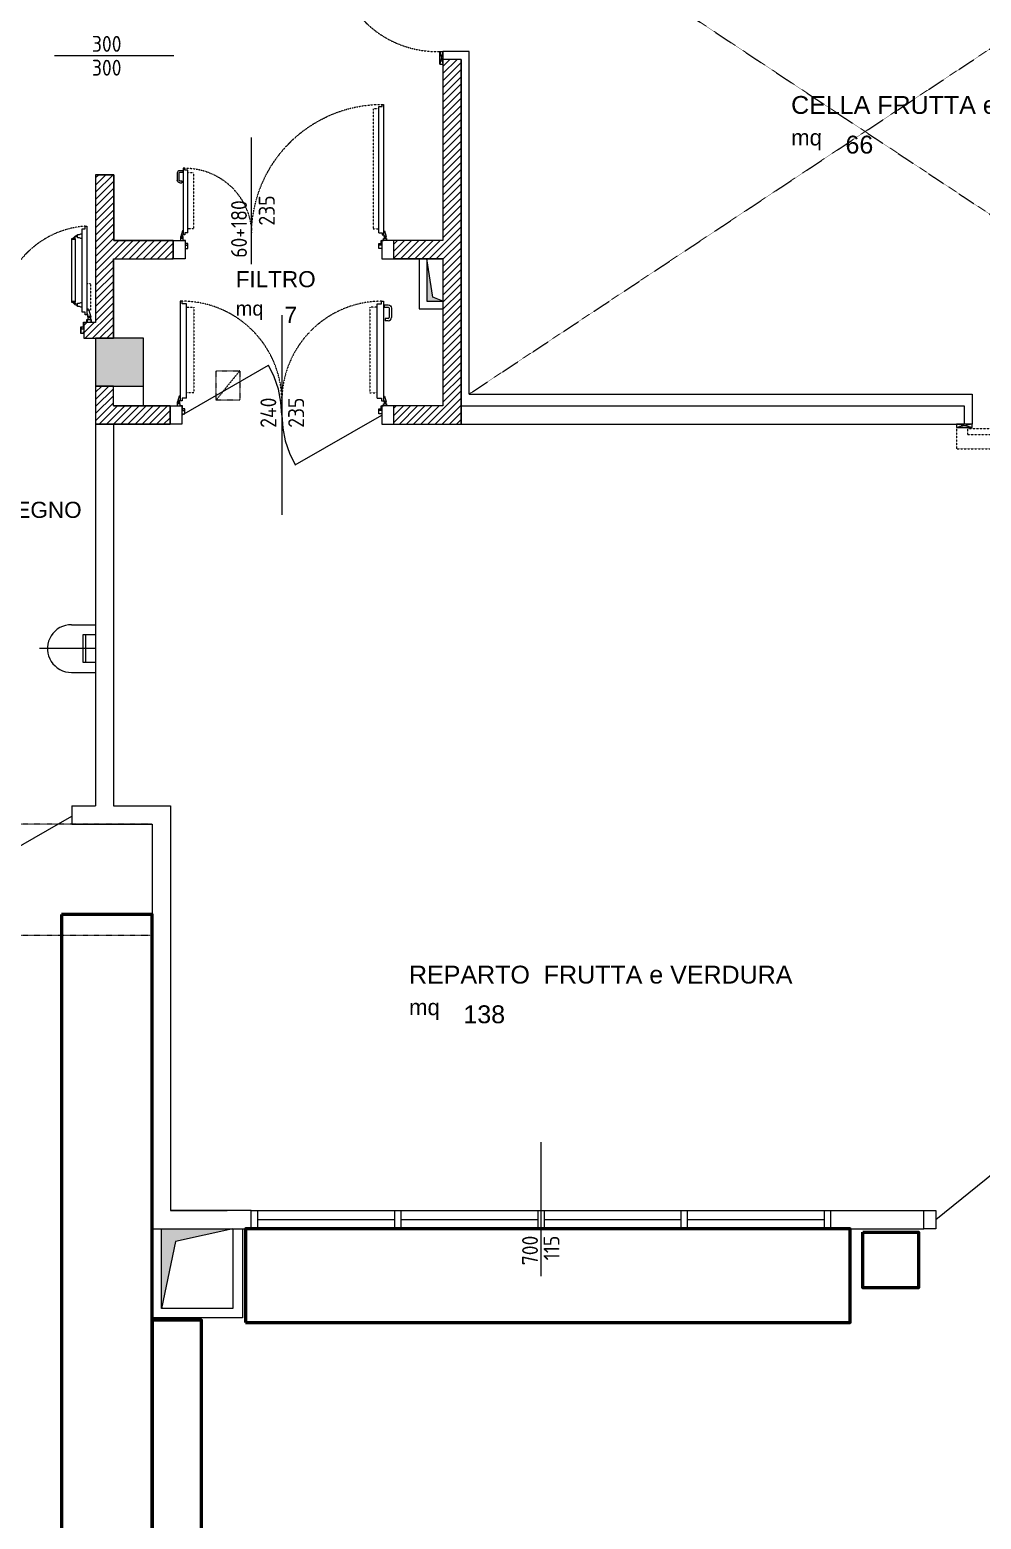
# Model space of a CAD drawing. Header units: millimetres. Extents: x 153 to 11230, y 154 to 10357.
# Drawn here: x 8796 to 9991, y 6520 to 8393 of the extents above; entities that cross this region are included whole.
import ezdxf
from ezdxf.enums import TextEntityAlignment as Align

# ---------------------------------------------------------------- set-up
doc = ezdxf.new("R2010")
doc.units = ezdxf.units.MM
for name, pattern in [('HIDDEN1', [0.1, 0.05, -0.05]), ('HIDDEN3', [0.25, 0.125, -0.125]), ('HIDDEN4', [0.125, 0.025, -0.1]), ('HIDEGIO', [0.25, 0.125, -0.125])]:
    doc.linetypes.add(name, pattern=pattern)
for name, color, linetype, lineweight in [('410_STRUTTURE_001-AM_0', 7, 'Continuous', 0), ('430_TAVOLATI_001-AM_0', 3, 'Continuous', 0), ('435_PARETI_CELLA_001-AM_0', 2, 'Continuous', 0), ('438_FOROMETRIE_001-AM_0', 7, 'Continuous', 0), ('439_TESTI_SERRAMENTI_001-AM_0', 11, 'Continuous', 0), ('440_SIMBOLI_001-AM_0', 31, 'Continuous', 0), ('441_SERRAMENTI_001-AM_0', 1, 'Continuous', 0), ('448_SCALE_001-AM_0', 216, 'Continuous', 0), ('454_PROIEZIONI_001-AM_0', 61, 'Continuous', 0), ('461_LAYOUT_SCHEMA_001-AM_0', 11, 'Continuous', 50), ('471_TESTI_POLIGONI_001-AM_0', 221, 'Continuous', 0), ('480_CAMPITURE_SIMB_REI_001-AM_0', 30, 'Continuous', 0), ('491_OMBREGGIATURE_001-AM_0', 253, 'Continuous', 0)]:
    doc.layers.add(name, color=color, linetype=linetype, lineweight=lineweight)
doc.styles.add('AREA', font='arial.ttf')
doc.styles.get("Standard").update_dxf_attribs({"font": 'isocp.shx'})

# ---------------------------------------------------------------- blocks, each defined once
blk = doc.blocks.new('SALOON180')
at = {"linetype": 'Continuous'}
for points in [[(0, 90.0027), (0, -90.0027)], [(-90.00301, 0.00031), (-12.05764, 45.00104)], [(0, 0), (-0.7699, 11.74757), (-3.06658, 23.29422), (-6.85073, 34.44227), (-12.05764, 45.00104)], [(0, 0), (0.77006, -11.74773), (3.06681, -23.29437), (6.8512, -34.44243), (12.05733, -45.0012)], [(12.05733, -45.0012), (90.00239, 0.00031)]]:
    blk.add_lwpolyline(points, dxfattribs=at)
blk = doc.blocks.new('SCALETTA')
at = {"linetype": 'Continuous'}
for points in [[(30.00085, 30.00085), (29.76427, 33.7609), (29.05832, 37.46172), (27.89409, 41.04487), (26.28995, 44.45392), (24.27117, 47.63492), (21.86969, 50.53794), (19.12325, 53.11693), (16.0752, 55.33145), (12.77367, 57.14643), (9.27074, 58.53337), (5.62155, 59.47039), (1.88367, 59.94263), (-1.88382, 59.94263), (-5.6217, 59.47039), (-9.2709, 58.53337), (-12.77382, 57.14643), (-16.07536, 55.33145), (-19.12341, 53.11693), (-21.86984, 50.53794), (-24.27132, 47.63492), (-26.2901, 44.45392), (-27.89424, 41.04487), (-29.05847, 37.46172), (-29.76442, 33.7609), (-30.001, 30.00085)], [(0, 0), (0, 70.00219)], [(-30.001, 30.00085), (-30.001, 0)], [(30.00085, 30.00085), (30.00085, 0)], [(-17.50059, 0), (-17.50059, 15.0005), (17.50051, 15.0005), (17.50051, 0)], [(-17.50059, 12.00043), (17.50051, 12.00043)]]:
    blk.add_lwpolyline(points, dxfattribs=at)
blk = doc.blocks.new('SUP-LOC')
at = {"style": 'AREA'}
blk.add_text('mq', height=20, dxfattribs=at).set_placement((7.7, -17.4))
for tag, p in [('NAME_LOC', (7.7, 22.3)), ('AREA_AREA', (62.9, -17.4))]:
    blk.add_attdef(tag, p, '', height=20, dxfattribs=at)
blk = doc.blocks.new('Z_PORTAREI240')
at = {"linetype": 'Continuous'}
for points in [[(125.5, -77), (125.5, 56.3)], [(-6, -2.5), (-6, 0)], [(0, 9.8), (3.5, 9.8)], [(0.5, 3.8), (0.5, 5.8)], [(0.5, 5.8), (3.5, 5.8)], [(3.5, 3.8), (0.5, 3.8)], [(0.5, 3.8), (0.5, -0.2)], [(3.5, 9.8), (3.5, 3.8)], [(251, 9.8), (247.5, 9.8)], [(247.5, 9.8), (247.5, 3.8)], [(250.5, 5.8), (247.5, 5.8)], [(247.5, 3.8), (250.5, 3.8)], [(250.5, 3.8), (250.5, 5.8)], [(250.5, 3.8), (250.5, -0.2)], [(257, -2.5), (257, 0)], [(-2.5, -2.5), (-6, -2.5)], [(-5.5, -2.5), (-5.5, -5.1)], [(-3.5, -12.1), (-5.5, -5.1)], [(-5.5, -5.1), (-5, -5.6)], [(-5.1, -4.4), (-3.4, -4.4)], [(-4.3, -3.7), (-4.2, -3.7), (-4.1, -3.7), (-4, -3.7), (-4, -3.8), (-3.9, -3.8), (-3.8, -3.8), (-3.8, -3.9), (-3.7, -3.9), (-3.7, -4), (-3.6, -4), (-3.6, -4.1), (-3.6, -4.2), (-3.6, -4.2), (-3.6, -4.3), (-3.5, -4.4), (-3.6, -4.5), (-3.6, -4.5), (-3.6, -4.6), (-3.6, -4.7), (-3.6, -4.7), (-3.7, -4.8), (-3.7, -4.9), (-3.8, -4.9), (-3.8, -5), (-3.9, -5), (-4, -5), (-4, -5.1), (-4.1, -5.1), (-4.2, -5.1), (-4.3, -5.1), (-4.3, -5.1), (-4.4, -5.1), (-4.5, -5.1), (-4.5, -5), (-4.6, -5), (-4.7, -5), (-4.7, -4.9), (-4.8, -4.9), (-4.8, -4.8), (-4.9, -4.7), (-4.9, -4.7), (-4.9, -4.6), (-4.9, -4.5), (-4.9, -4.5), (-5, -4.4), (-4.9, -4.3), (-4.9, -4.2), (-4.9, -4.2), (-4.9, -4.1), (-4.9, -4), (-4.8, -4), (-4.8, -3.9), (-4.7, -3.9), (-4.7, -3.8), (-4.6, -3.8), (-4.5, -3.8), (-4.5, -3.7), (-4.4, -3.7), (-4.3, -3.7), (-4.3, -3.7)], [(-5, -5.6), (-3.5, -5.6)], [(-4.3, -5.2), (-4.3, -3.5)], [(-3.5, -5.6), (-3, -5.1)], [(-2.5, -12.1), (-3.5, -12.1)], [(-3.2, -5.3), (-3, -7.3)], [(-3, -5.1), (-3, -2.5)], [(-3, -7.3), (-2.9, -7.4), (-2.9, -7.4), (-2.9, -7.4), (-2.9, -7.5), (-2.9, -7.5), (-2.9, -7.5), (-2.9, -7.6), (-2.8, -7.6), (-2.8, -7.6), (-2.8, -7.6), (-2.7, -7.6), (-2.7, -7.6), (-2.7, -7.6), (-2.7, -7.6)], [(-2.7, -7.6), (-2.5, -7.6)], [(0.5, -0.2), (-2.5, -0.2)], [(-2.5, -0.2), (-2.5, -2.5)], [(0.2, -6.4), (-2.5, -6.4)], [(-2.5, -131.7), (-2.5, -6.4)], [(0.2, -9.7), (0.2, -6.4)], [(5.5, -9.7), (0.2, -9.7)], [(5.5, -9.7), (5.5, -128.4)], [(245.5, -9.7), (250.8, -9.7)], [(245.5, -9.7), (245.5, -128.4)], [(250.5, -0.2), (253.5, -0.2)], [(250.8, -9.7), (250.8, -6.4)], [(250.8, -6.4), (253.5, -6.4)], [(253.5, -0.2), (253.5, -2.5)], [(253.5, -2.5), (257, -2.5)], [(253.5, -131.7), (253.5, -6.4)], [(253.7, -7.6), (253.5, -7.6)], [(253.5, -12.1), (254.5, -12.1)], [(254, -7.3), (254, -7.4), (254, -7.4), (253.9, -7.4), (253.9, -7.5), (253.9, -7.5), (253.9, -7.5), (253.9, -7.6), (253.8, -7.6), (253.8, -7.6), (253.8, -7.6), (253.8, -7.6), (253.7, -7.6), (253.7, -7.6), (253.7, -7.6)], [(254, -5.1), (254, -2.5)], [(254.5, -5.6), (254, -5.1)], [(254.3, -5.3), (254, -7.3)], [(256.1, -4.4), (254.4, -4.4)], [(254.5, -12.1), (256.5, -5.1)], [(256, -5.6), (254.5, -5.6)], [(255.3, -3.7), (255.2, -3.7), (255.1, -3.7), (255, -3.7), (255, -3.8), (254.9, -3.8), (254.8, -3.8), (254.8, -3.9), (254.7, -3.9), (254.7, -4), (254.7, -4), (254.6, -4.1), (254.6, -4.2), (254.6, -4.2), (254.6, -4.3), (254.6, -4.4), (254.6, -4.5), (254.6, -4.5), (254.6, -4.6), (254.6, -4.7), (254.7, -4.7), (254.7, -4.8), (254.7, -4.9), (254.8, -4.9), (254.8, -5), (254.9, -5), (255, -5), (255, -5.1), (255.1, -5.1), (255.2, -5.1), (255.3, -5.1), (255.3, -5.1), (255.4, -5.1), (255.5, -5.1), (255.5, -5), (255.6, -5), (255.7, -5), (255.7, -4.9), (255.8, -4.9), (255.8, -4.8), (255.9, -4.7), (255.9, -4.7), (255.9, -4.6), (255.9, -4.5), (256, -4.5), (256, -4.4), (256, -4.3), (255.9, -4.2), (255.9, -4.2), (255.9, -4.1), (255.9, -4), (255.8, -4), (255.8, -3.9), (255.7, -3.9), (255.7, -3.8), (255.6, -3.8), (255.5, -3.8), (255.5, -3.7), (255.4, -3.7), (255.3, -3.7), (255.3, -3.7)], [(255.3, -5.2), (255.3, -3.5)], [(256.5, -5.1), (256, -5.6)], [(256.5, -2.5), (256.5, -5.1)], [(-12.5, -122.9), (-12.5, -111.4)], [(-9.6, -122.9), (-9.6, -111.4)], [(-8.2, -107.2), (-4.5, -107.2)], [(-8.2, -110.1), (-4.5, -110.1)], [(-4.5, -110.1), (-4.5, -107.2)], [(-3.2, -124.2), (-8.2, -124.2)], [(-3.2, -127.2), (-8.2, -127.2)], [(-2.5, -127.7), (-3.2, -127.7), (-3.2, -123.7), (-2.5, -123.7)], [(5.5, -128.4), (0.2, -128.4)], [(0.2, -128.4), (0.2, -131.7)], [(245.5, -128.4), (250.8, -128.4)], [(250.8, -128.4), (250.8, -131.7)], [(0.2, -131.7), (-2.5, -131.7)], [(250.8, -131.7), (253.5, -131.7)]]:
    blk.add_lwpolyline(points, dxfattribs=at)
at = {"linetype": 'HIDDEN4'}
for points in [[(125.5, -6.4, -0.412275), (0.2, -131.7, -0.528179)], [(125.5, -6.4, 0.412275), (250.8, -131.7, 0.528179)]]:
    blk.add_lwpolyline(points, format="xyb", dxfattribs=at)
at = {"linetype": 'HIDDEN1', "flags": 128}
for points in [[(5.5, -124.4), (14.8, -124.4), (14.8, -16.4), (5.5, -16.4)], [(245.5, -124.4), (236.2, -124.4), (236.2, -16.4), (245.5, -16.4)]]:
    blk.add_lwpolyline(points, dxfattribs=at)
at = {"linetype": 'Continuous'}
for radius in [4.27, 1.33]:
    blk.add_arc((-8.2, -111.4), radius, 90, 180, dxfattribs=at)
at = {"linetype": 'Continuous', "extrusion": (0, 0, -1)}
for radius in [4.27, 1.33]:
    blk.add_arc((8.2, -122.9), radius, 270, 0, dxfattribs=at)
blk = doc.blocks.new('Z_PORTAREI80-160')
blk.add_line((83.5, 29.5), (83.5, -129.7))
at = {"linetype": 'Continuous'}
for points in [[(-6, -2.5), (-6, 0)], [(0, 9.8), (3.5, 9.8)], [(0.5, 3.8), (0.5, 5.8)], [(0.5, 5.8), (3.5, 5.8)], [(3.5, 3.8), (0.5, 3.8)], [(0.5, 3.8), (0.5, -0.2)], [(3.5, 9.8), (3.5, 3.8)], [(247, 9.8), (243.5, 9.8)], [(243.5, 9.8), (243.5, 3.8)], [(246.5, 5.8), (243.5, 5.8)], [(243.5, 3.8), (246.5, 3.8)], [(246.5, 3.8), (246.5, 5.8)], [(246.5, 3.8), (246.5, -0.2)], [(253, -2.5), (253, 0)], [(-2.5, -2.5), (-6, -2.5)], [(-5.5, -2.5), (-5.5, -5.1)], [(-3.5, -12.1), (-5.5, -5.1)], [(-5.5, -5.1), (-5, -5.6)], [(-5.1, -4.4), (-3.4, -4.4)], [(-4.3, -3.7), (-4.2, -3.7), (-4.1, -3.7), (-4, -3.7), (-4, -3.8), (-3.9, -3.8), (-3.8, -3.8), (-3.8, -3.9), (-3.7, -3.9), (-3.7, -4), (-3.6, -4), (-3.6, -4.1), (-3.6, -4.2), (-3.6, -4.2), (-3.6, -4.3), (-3.5, -4.4), (-3.6, -4.5), (-3.6, -4.5), (-3.6, -4.6), (-3.6, -4.7), (-3.6, -4.7), (-3.7, -4.8), (-3.7, -4.9), (-3.8, -4.9), (-3.8, -5), (-3.9, -5), (-4, -5), (-4, -5.1), (-4.1, -5.1), (-4.2, -5.1), (-4.3, -5.1), (-4.3, -5.1), (-4.4, -5.1), (-4.5, -5.1), (-4.5, -5), (-4.6, -5), (-4.7, -5), (-4.7, -4.9), (-4.8, -4.9), (-4.8, -4.8), (-4.9, -4.7), (-4.9, -4.7), (-4.9, -4.6), (-4.9, -4.5), (-4.9, -4.5), (-5, -4.4), (-4.9, -4.3), (-4.9, -4.2), (-4.9, -4.2), (-4.9, -4.1), (-4.9, -4), (-4.8, -4), (-4.8, -3.9), (-4.7, -3.9), (-4.7, -3.8), (-4.6, -3.8), (-4.5, -3.8), (-4.5, -3.7), (-4.4, -3.7), (-4.3, -3.7), (-4.3, -3.7)], [(-5, -5.6), (-3.5, -5.6)], [(-4.3, -5.2), (-4.3, -3.5)], [(-3.5, -5.6), (-3, -5.1)], [(-2.5, -12.1), (-3.5, -12.1)], [(-3.2, -5.3), (-3, -7.3)], [(-3, -5.1), (-3, -2.5)], [(-3, -7.3), (-2.9, -7.4), (-2.9, -7.4), (-2.9, -7.4), (-2.9, -7.5), (-2.9, -7.5), (-2.9, -7.5), (-2.9, -7.6), (-2.8, -7.6), (-2.8, -7.6), (-2.8, -7.6), (-2.7, -7.6), (-2.7, -7.6), (-2.7, -7.6), (-2.7, -7.6)], [(-2.7, -7.6), (-2.5, -7.6)], [(0.5, -0.2), (-2.5, -0.2)], [(-2.5, -0.2), (-2.5, -2.5)], [(-0.5, -7.2), (-2.5, -7.2)], [(-2.5, -91.2), (-2.5, -7.2)], [(-0.5, -9.7), (-0.5, -7.2)], [(3.5, -9.7), (-0.5, -9.7)], [(3.5, -9.7), (3.5, -88.7)], [(243.5, -9.7), (247.5, -9.7)], [(243.5, -9.7), (243.5, -168.7)], [(246.5, -0.2), (249.5, -0.2)], [(247.5, -9.7), (247.5, -7.2)], [(247.5, -7.2), (249.5, -7.2)], [(249.5, -0.2), (249.5, -2.5)], [(249.5, -2.5), (253, -2.5)], [(249.5, -171.2), (249.5, -7.2)], [(249.7, -7.6), (249.5, -7.6)], [(249.5, -12.1), (250.5, -12.1)], [(250, -7.3), (250, -7.4), (250, -7.4), (249.9, -7.4), (249.9, -7.5), (249.9, -7.5), (249.9, -7.5), (249.9, -7.6), (249.8, -7.6), (249.8, -7.6), (249.8, -7.6), (249.8, -7.6), (249.7, -7.6), (249.7, -7.6), (249.7, -7.6)], [(250, -5.1), (250, -2.5)], [(250.5, -5.6), (250, -5.1)], [(250.3, -5.3), (250, -7.3)], [(252.1, -4.4), (250.4, -4.4)], [(250.5, -12.1), (252.5, -5.1)], [(252, -5.6), (250.5, -5.6)], [(251.3, -3.7), (251.2, -3.7), (251.1, -3.7), (251, -3.7), (251, -3.8), (250.9, -3.8), (250.8, -3.8), (250.8, -3.9), (250.7, -3.9), (250.7, -4), (250.7, -4), (250.6, -4.1), (250.6, -4.2), (250.6, -4.2), (250.6, -4.3), (250.6, -4.4), (250.6, -4.5), (250.6, -4.5), (250.6, -4.6), (250.6, -4.7), (250.7, -4.7), (250.7, -4.8), (250.7, -4.9), (250.8, -4.9), (250.8, -5), (250.9, -5), (251, -5), (251, -5.1), (251.1, -5.1), (251.2, -5.1), (251.3, -5.1), (251.3, -5.1), (251.4, -5.1), (251.5, -5.1), (251.5, -5), (251.6, -5), (251.7, -5), (251.7, -4.9), (251.8, -4.9), (251.8, -4.8), (251.9, -4.7), (251.9, -4.7), (251.9, -4.6), (251.9, -4.5), (252, -4.5), (252, -4.4), (252, -4.3), (251.9, -4.2), (251.9, -4.2), (251.9, -4.1), (251.9, -4), (251.8, -4), (251.8, -3.9), (251.7, -3.9), (251.7, -3.8), (251.6, -3.8), (251.5, -3.8), (251.5, -3.7), (251.4, -3.7), (251.3, -3.7), (251.3, -3.7)], [(251.3, -5.2), (251.3, -3.5)], [(252.5, -5.1), (252, -5.6)], [(252.5, -2.5), (252.5, -5.1)], [(-6.8, -72.8), (-4, -72.8)], [(-4, -75), (-4, -72.8)], [(-10, -84.6), (-10, -76)], [(-7.8, -84.6), (-7.8, -76)], [(-6.8, -75), (-4, -75)], [(-3, -85.6), (-6.8, -85.6)], [(-3, -87.8), (-6.8, -87.8)], [(-2.5, -88.2), (-3, -88.2), (-3, -85.2), (-2.5, -85.2)], [(-0.5, -91.2), (-2.5, -91.2)], [(3.5, -88.7), (-0.5, -88.7)], [(-0.5, -88.7), (-0.5, -91.2)], [(243.5, -168.7), (247.5, -168.7)], [(247.5, -168.7), (247.5, -171.2)], [(247.5, -171.2), (249.5, -171.2)]]:
    blk.add_lwpolyline(points, dxfattribs=at)
at = {"linetype": 'HIDDEN1', "flags": 128}
for points in [[(3.5, -85.7), (10.5, -85.7), (10.5, -14.7), (3.5, -14.7)], [(243.5, -165.7), (236.5, -165.7), (236.5, -14.7), (243.5, -14.7)]]:
    blk.add_lwpolyline(points, dxfattribs=at)
at = {"linetype": 'HIDDEN4'}
for centre, radius, start, end in [((-0.5, -7.2), 84, 270, 358.2691), ((247.5, -7.2), 164, 180.8801, 270)]:
    blk.add_arc(centre, radius, start, end, dxfattribs=at)
at = {"linetype": 'Continuous'}
for radius in [3.2, 1]:
    blk.add_arc((-6.8, -76), radius, 90, 180, dxfattribs=at)
at = {"linetype": 'Continuous', "extrusion": (0, 0, -1)}
for radius in [3.2, 1]:
    blk.add_arc((6.8, -84.6), radius, 270, 0, dxfattribs=at)
blk = doc.blocks.new('PORTA-CELLA_120')
for p, q in [((-17.2, 15.3), (-17.2, 135.3)), ((-17.2, 135.3), (-10.2, 135.3)), ((-10.2, 135.3), (-10.2, 15.3)), ((60, -60), (60, 60)), ((-10.2, 15.3), (-17.2, 15.3)), ((-14.4, 11.2), (-16, 8.8)), ((-16, 8.8), (-16, 4.6)), ((-16, 4.6), (-9, 4.6)), ((-16, 4), (-16, 4.6)), ((-16, 4), (0, 4)), ((0, 0), (-16, 4)), ((0, 4), (-16, 0)), ((-9, 4), (-16, 4)), ((-16, 0), (-16, 4)), ((0, 0), (-16, 0)), ((-15.6, 15.3), (-15.7, 15.3)), ((-15.6, 15.3), (-15.6, 15.3)), ((-15.5, 15.3), (-15.6, 15.3)), ((-15.5, 15.2), (-15.5, 15.3)), ((-15.4, 15.2), (-15.5, 15.2)), ((-15.3, 15.2), (-15.4, 15.2)), ((-15.3, 15.1), (-15.3, 15.2)), ((-15.3, 15.1), (-15.3, 15.1)), ((-15.2, 15.1), (-15.3, 15.1)), ((-15.2, 15), (-15.2, 15.1)), ((-15.2, 14.9), (-15.2, 15)), ((-15.1, 14.9), (-15.2, 14.9)), ((-15.1, 14.8), (-15.1, 14.9)), ((-15.1, 14.8), (-15.1, 14.8)), ((-15.1, 14.7), (-15.1, 14.8)), ((-15.1, 14.7), (-15.1, 10.1)), ((-11.1, 8.8), (-14.9, 8.8)), ((-10, 11.2), (-14.4, 11.2)), ((-13.8, 9.2), (-13.9, 9.1)), ((-13.9, 9.1), (-13.9, 9)), ((-13.9, 9), (-13.9, 8.9)), ((-13.9, 8.9), (-13.9, 8.8)), ((-13.9, 8.8), (-13.9, 8.7)), ((-13.9, 8.7), (-13.9, 8.6)), ((-13.9, 8.6), (-13.9, 8.5)), ((-13.9, 8.5), (-13.8, 8.4)), ((-13.7, 9.3), (-13.8, 9.2)), ((-13.8, 9.2), (-13.8, 9.2)), ((-13.8, 8.4), (-13.8, 8.3)), ((-13.8, 8.3), (-13.7, 8.3)), ((-13.6, 9.5), (-13.7, 9.4)), ((-13.7, 9.4), (-13.7, 9.3)), ((-13.7, 8.3), (-13.7, 8.2)), ((-13.7, 8.2), (-13.6, 8.1)), ((-13.5, 9.5), (-13.6, 9.5)), ((-13.6, 8.1), (-13.5, 8.1)), ((-13.4, 9.6), (-13.5, 9.5)), ((-13.5, 8.1), (-13.4, 8)), ((-13.3, 9.7), (-13.4, 9.6)), ((-13.4, 9.6), (-13.4, 9.6)), ((-13.4, 8), (-13.3, 7.9)), ((-13.4, 8), (-13.4, 8)), ((-13.2, 9.7), (-13.3, 9.7)), ((-13.3, 7.9), (-13.2, 7.9)), ((-13.1, 9.7), (-13.2, 9.7)), ((-13.2, 7.9), (-13.1, 7.9)), ((-13, 9.7), (-13.1, 9.7)), ((-13.1, 7.9), (-13, 7.9)), ((-13, 6.9), (-13, 10.7)), ((-12.9, 9.7), (-13, 9.7)), ((-13, 7.9), (-12.9, 7.9)), ((-12.8, 9.7), (-12.9, 9.7)), ((-12.9, 7.9), (-12.8, 7.9)), ((-12.7, 9.7), (-12.8, 9.7)), ((-12.8, 7.9), (-12.7, 7.9)), ((-12.6, 9.6), (-12.7, 9.7)), ((-12.7, 7.9), (-12.6, 8)), ((-12.5, 9.6), (-12.6, 9.6)), ((-12.6, 8), (-12.5, 8)), ((-12.5, 9.5), (-12.5, 9.6)), ((-12.4, 9.5), (-12.5, 9.5)), ((-12.5, 8.1), (-12.4, 8.1)), ((-12.5, 8), (-12.5, 8.1)), ((-12.3, 9.4), (-12.4, 9.5)), ((-12.4, 8.1), (-12.3, 8.2)), ((-12.3, 9.3), (-12.3, 9.4)), ((-12.2, 9.2), (-12.3, 9.3)), ((-12.3, 8.3), (-12.2, 8.3)), ((-12.3, 8.2), (-12.3, 8.3)), ((-12.2, 9.2), (-12.2, 9.2)), ((-12.1, 9.1), (-12.2, 9.2)), ((-12.2, 8.4), (-12.1, 8.5)), ((-12.2, 8.3), (-12.2, 8.4)), ((-12.1, 9), (-12.1, 9.1)), ((-12.1, 8.9), (-12.1, 9)), ((-12.1, 8.8), (-12.1, 8.9)), ((-12.1, 8.7), (-12.1, 8.8)), ((-12.1, 8.6), (-12.1, 8.7)), ((-12.1, 8.5), (-12.1, 8.6)), ((-11, 15), (-11.1, 14.9)), ((-11.1, 14.9), (-11.1, 14.8)), ((-11.1, 14.8), (-11.1, 14.7)), ((-11.1, 14.8), (-11.1, 14.8)), ((-11.1, 14.7), (-11.1, 11.2)), ((-11, 15.1), (-11, 15)), ((-10.9, 15.1), (-11, 15.1)), ((-11, 15), (-11, 15)), ((-10.9, 15.2), (-10.9, 15.1)), ((-10.8, 15.2), (-10.9, 15.2)), ((-10.7, 15.3), (-10.8, 15.2)), ((-10.8, 15.2), (-10.8, 15.2)), ((-10.6, 15.3), (-10.7, 15.3)), ((-10.6, 15.3), (-10.6, 15.3)), ((-10.5, 15.3), (-10.6, 15.3)), ((-10, 4.6), (-10, 11.2)), ((-9, 4.6), (-9, 4)), ((0, 4), (0, 0)), ((136, 4), (120, 4)), ((120, 4), (136, 0)), ((120, 0), (136, 4)), ((120, 4), (120, 0)), ((120, 0), (136, 0)), ((136, 4), (136, 0))]:
    blk.add_line(p, q)
at = {"linetype": 'HIDDEN4', "extrusion": (0, 0, -1)}
blk.add_ellipse((-11.4, 3.9), major_axis=(94.5, 93.6), ratio=0.975352, start_param=-0.792911, end_param=0.792911, dxfattribs=at)
blk = doc.blocks.new('Etichetta_porte-H20')
for p in [(-15, 0), (15, 0)]:
    blk.add_attdef('000', text='', height=20, rotation=90).set_placement(p, align=Align.MIDDLE)
blk = doc.blocks.new('PORTA_US-REI-180')
for p, q in [((10.8, 104.2), (15, 104.2)), ((199.2, 104.2), (195, 104.2)), ((105, -45.2), (105, 75.8)), ((10.8, 26.5), (15, 26.5)), ((199.2, 26.5), (195, 26.5)), ((-4.6, 10.4), (-3.9, 10.4)), ((214.6, 10.4), (213.9, 10.4))]:
    blk.add_line(p, q)
at = {"ltscale": 20}
for points in [[(-3.9, 113.1), (-3.9, 110.4), (-3.9, 107.7), (-5, 107.7), (-5, 113.1)], [(-1.3, 13.1), (2.1, 13.1), (2.1, 117.7), (-1.7, 117.7), (-1.7, 121.1), (-3.9, 121.1), (-3.9, 9.7), (-1.7, 9.7), (-1.7, 13.1)], [(211.3, 13.1), (207.9, 13.1), (207.9, 117.7), (211.7, 117.7), (211.7, 121.1), (213.9, 121.1), (213.9, 9.7), (211.7, 9.7), (211.7, 13.1)]]:
    blk.add_lwpolyline(points, close=True, dxfattribs=at)
blk.add_lwpolyline([(-5, 109.3), (-9.1, 109.3, 0.414214), (-9.6, 108.8), (-9.6, 99.5, 0.414214), (-9.1, 99), (-6.1, 99), (-6.1, 96.7), (-9.6, 96.7, -0.414214), (-11.9, 99), (-11.9, 109.3, -0.414214), (-9.6, 111.6), (-5, 111.6), (-5, 110.4)], format="xyb", close=True, dxfattribs=at)
for points in [[(2.1, 105.7), (3.8, 105.7), (5.4, 106.5), (7.1, 106.5, 0.414214), (7.8, 107.2), (7.8, 108.6), (7.8, 110, 0.414214), (7.1, 110.7), (5.4, 110.7), (3.8, 111.5), (2.1, 111.5)], [(7.8, 107.9), (8.7, 107.9), (10.6, 107.1), (11.6, 106.2, -0.673028), (11.3, 105.6, 2.414214)], [(202.2, 107.9), (201.3, 107.9), (199.4, 107.1), (198.4, 106.2, 0.673028), (198.7, 105.6, -2.414214)], [(207.9, 105.7), (206.2, 105.7), (204.6, 106.5), (202.9, 106.5, -0.414214), (202.2, 107.2), (202.2, 108.6), (202.2, 110, -0.414214), (202.9, 110.7), (204.6, 110.7), (206.2, 111.5), (207.9, 111.5)], [(2.1, 19.2), (3.8, 19.2), (5.4, 20), (7.1, 20, 0.414214), (7.8, 20.7), (7.8, 22.1), (7.8, 23.5, 0.414214), (7.1, 24.2), (5.4, 24.2), (3.8, 25), (2.1, 25)], [(7.8, 22.8), (8.7, 22.8), (10.6, 23.6), (11.6, 24.5, 0.673028), (11.3, 25.1, -2.414214)], [(202.2, 22.8), (201.3, 22.8), (199.4, 23.6), (198.4, 24.5, -0.673028), (198.7, 25.1, 2.414214)], [(207.9, 19.2), (206.2, 19.2), (204.6, 20), (202.9, 20, -0.414214), (202.2, 20.7), (202.2, 22.1), (202.2, 23.5, -0.414214), (202.9, 24.2), (204.6, 24.2), (206.2, 25), (207.9, 25)], [(-5.3, 7), (-5.3, 9.7, -0.414214), (-4.6, 10.4, 0.414214)], [(215.3, 7), (215.3, 9.7, 0.414214), (214.6, 10.4, -0.414214)]]:
    blk.add_lwpolyline(points, format="xyb")
for points in [[(7.8, 109.3), (8.7, 109.3), (10.6, 108.5), (13.2, 106), (14.2, 105.6)], [(202.2, 109.3), (201.3, 109.3), (199.4, 108.5), (196.8, 106), (195.8, 105.6)], [(7.8, 21.4), (8.7, 21.4), (10.6, 22.2), (13.2, 24.7), (14.2, 25.1)], [(202.2, 21.4), (201.3, 21.4), (199.4, 22.2), (196.8, 24.7), (195.8, 25.1)], [(-6, 16.7), (-8.8, 7)], [(-8.8, 3.5), (-8.8, 7), (-8.1, 7.6), (-6, 7.6), (-5.3, 7), (-5.3, 3.5)], [(-7.6, 5.9), (-7.1, 5.9), (-6.6, 5.9)], [(-7.1, 5.4), (-7.1, 5.9), (-7.1, 6.4)], [(-6, 16.7), (-3.9, 16.7)], [(216, 16.7), (213.9, 16.7)], [(218.8, 3.5), (218.8, 7), (218.1, 7.6), (216, 7.6), (215.3, 7), (215.3, 3.5)], [(216, 16.7), (218.8, 7)], [(217.6, 5.9), (217.1, 5.9), (216.6, 5.9)], [(217.1, 5.4), (217.1, 5.9), (217.1, 6.4)], [(3.1, -5.7), (3.1, -5.4), (0.3, -5.4)], [(206.9, -5.7), (206.9, -5.4), (209.7, -5.4)]]:
    blk.add_lwpolyline(points)
for points in [[(11, 25.1), (14.9, 25.1, 0.414214), (15, 25.2), (15, 105.5, 0.414214), (14.9, 105.6), (11, 105.6, 0.414214), (10.8, 105.5), (10.8, 25.2, 0.414214)], [(199, 25.1), (195.2, 25.1, -0.414214), (195, 25.2), (195, 105.5, -0.414214), (195.2, 105.6), (199, 105.6, -0.414214), (199.2, 105.5), (199.2, 25.2, -0.414214)]]:
    blk.add_lwpolyline(points, format="xyb", close=True)
at = {"linetype": 'HIDDEN1', "ltscale": 0.5}
for points in [[(-3.9, 48.9), (-8.5, 48.9), (-8.5, 15.5), (-3.9, 15.5)], [(213.9, 48.9), (218.5, 48.9), (218.5, 15.5), (213.9, 15.5)]]:
    blk.add_lwpolyline(points, dxfattribs=at)
for points in [[(-7.5, 0.3), (-9.2, 0.3), (-9.2, 3.1), (-4.3, 3.1), (-4.3, 0), (0, 0), (0, -8.4), (3.5, -8.4), (3.5, -13.7), (0.2, -13.7), (0.2, -12), (0, -12), (0, -13.9), (3.7, -13.9), (3.7, -5.7), (3.1, -5.7), (3.1, -8.1), (0.3, -8.1), (0.3, 0.3), (-3.9, 0.3), (-3.9, 3.5), (-9.5, 3.5), (-9.5, 0), (-7.5, 0)], [(217.5, 0.3), (219.2, 0.3), (219.2, 3.1), (214.3, 3.1), (214.3, 0), (210, 0), (210, -8.4), (206.5, -8.4), (206.5, -13.7), (209.8, -13.7), (209.8, -12), (210, -12), (210, -13.9), (206.3, -13.9), (206.3, -5.7), (206.9, -5.7), (206.9, -8.1), (209.7, -8.1), (209.7, 0.3), (213.9, 0.3), (213.9, 3.5), (219.5, 3.5), (219.5, 0), (217.5, 0)]]:
    blk.add_lwpolyline(points, close=True)
at = {"linetype": 'HIDDEN4'}
for centre, start, end in [((-10.5, 5.9), 0, 85.6235), ((220.5, 5.9), 94.3765, 180)]:
    blk.add_arc(centre, 115.5, start, end, dxfattribs=at)
blk = doc.blocks.new('PORTA-CELLA_FEV_SCORR-120')
at = {"linetype": 'HIDDEN1'}
for p, q in [((-305, -16.5), (-275, -16.5)), ((-275, -16.5), (-275, -2))]:
    blk.add_line(p, q, dxfattribs=at)
for points in [[(-60, 40.0016), (-60, -50.0016)], [(-195, -21), (-175, -21), (-180, -18)], [(-175, -21), (-180, -24)]]:
    blk.add_lwpolyline(points)
at = {"linetype": 'Continuous'}
for points in [[(-120, 0), (-140, -4)], [(-120, -4), (-140, 0)], [(0, 0), (20, -4)], [(0, -4), (20, 0)]]:
    blk.add_lwpolyline(points, dxfattribs=at)
for points in [[(-120, 0), (-140, 0), (-140, -4), (-120, -4)], [(0, 0), (20, 0), (20, -4), (0, -4)]]:
    blk.add_lwpolyline(points, close=True, dxfattribs=at)
at = {"linetype": 'HIDDEN1'}
blk.add_lwpolyline([(20, -4), (20, -31), (-305, -31), (-305, -2)], dxfattribs=at)
blk.add_lwpolyline([(-120, -13.5), (-251, -13.5), (-251, -5.5), (-120, -5.5)], close=True)
blk.add_lwpolyline([(-125.5, -13.5), (5.5, -13.5), (5.5, -5.5), (-125.5, -5.5)], close=True, dxfattribs=at)

msp = doc.modelspace()

# ---------------------------------------------------------------- hatches: boundary and pattern name
at = {"layer": '410_STRUTTURE_001-AM_0'}
msp.add_hatch(color=256, dxfattribs=at).paths.add_polyline_path([(8878.315, 7945.208), (8938.315, 7945.208), (8938.315, 8005.208), (8878.315, 8005.208)])
at = {"layer": '480_CAMPITURE_SIMB_REI_001-AM_0', "ltscale": 2}
h = msp.add_hatch(dxfattribs=at)
h.set_pattern_fill('ANSI31', color=256, scale=2, style=0)
h.set_pattern_definition([(45, (763.3154, 379.208), (-4.490128, 4.490128), [])])
h.paths.add_polyline_path([(8468.32, 9100.208), (8445.32, 9100.208), (8445.32, 9083.55), (8468.32, 9083.55)], flags=17)
h.paths.add_polyline_path([(8468.32, 8920.208), (8445.32, 8920.208), (8445.32, 8933.55), (8468.32, 8933.55)], flags=17)
h.paths.add_polyline_path([(8468.32, 8897.208), (8483.32, 8897.208), (8483.32, 8920.208), (8468.32, 8920.208)], flags=17)
h.paths.add_polyline_path([(8050.324, 9100.208), (8050.324, 8532.208), (8570.32, 8532.208), (8570.32, 8510.728), (8593.32, 8510.728), (8593.32, 8920.208), (8550.533, 8920.208), (8550.533, 8897.208), (8573.32, 8897.208), (8573.319, 8555.208), (8073.324, 8555.208), (8073.324, 9100.208)])
h.paths.add_polyline_path([(8878.315, 8510.728), (8901.315, 8510.728), (8901.315, 8810.208), (8938.315, 8810.208), (8938.315, 8967.208), (8901.315, 8967.208), (8901.315, 9040.208), (8878.315, 9040.208), (8878.315, 8957.21), (8928.315, 8957.21), (8928.315, 8820.208), (8878.315, 8820.208)])
h.paths.add_polyline_path([(9314.875, 8816.258), (9337.875, 8816.258), (9337.875, 9100.208), (9314.875, 9100.208)])
h.paths.add_polyline_path([(9337.875, 8676.258), (9314.875, 8676.258), (9314.875, 8495.888), (9337.875, 8495.888)])
h.paths.add_polyline_path([(9252.875, 7920.158), (9252.875, 7897.158), (9337.875, 7897.158), (9337.875, 8355.888), (9314.875, 8355.888), (9314.875, 8128.148), (9252.875, 8128.148), (9252.875, 8105.148), (9314.875, 8105.148), (9314.875, 7920.158)])
h.paths.add_polyline_path([(8863.315, 8005.208), (8900.811, 8005.208), (8900.811, 8105.148), (8975.866, 8105.148), (8975.866, 8128.148), (8901.315, 8128.148), (8901.315, 8210.728), (8878.315, 8210.728), (8878.315, 8025.208), (8863.315, 8025.208)])
h.paths.add_polyline_path([(8878.315, 7945.208), (8878.315, 7897.158), (8971.866, 7897.158), (8971.866, 7920.158), (8900.735, 7920.158), (8900.735, 7945.208)])
h.paths.add_polyline_path([(7558.123, 8140.248), (7558.123, 8117.248), (8613.315, 8115.248), (8613.315, 8005.208), (8653.315, 8005.208), (8653.315, 8025.208), (8638.315, 8025.208), (8638.315, 8140.248), (8594.82, 8140.248), (8594.82, 8210.728), (8571.82, 8210.728), (8571.82, 8140.248)])
h.paths.add_polyline_path([(7124.61, 8117.218), (7408.123, 8117.218), (7408.123, 8140.213), (7124.61, 8140.213)])
h.paths.add_polyline_path([(6793.877, 8117.218), (6974.62, 8117.218), (6974.62, 8140.246), (6793.877, 8140.246)])
h.paths.add_polyline_path([(4383.47, 8680.658), (4383.47, 8130.018), (4335.815, 8130.018), (4335.815, 8107.018), (4350.161, 8107.018), (4350.161, 8005.205), (6117.268, 8005.205), (6117.268, 8117.218), (6643.915, 8117.218), (6643.921, 8140.221), (6093.242, 8140.221), (6093.242, 8030.208), (4375.518, 8030.249), (4375.625, 8107.018), (4406.47, 8107.018), (4406.47, 8680.658)])
h.paths.add_polyline_path([(4383.47, 9100.208), (4406.47, 9100.208), (4406.47, 8980.658), (4383.47, 8980.658)])
h.paths.add_polyline_path([(4083.47, 9100.208), (4060.47, 9100.208), (4060.47, 8980.658), (4083.47, 8980.658)])
h.paths.add_polyline_path([(3985.625, 8414.028), (3985.625, 8391.028), (4060.47, 8391.028), (4060.47, 8107.018), (4125.815, 8107.018), (4125.815, 8130.018), (4083.47, 8130.018), (4083.47, 8680.658), (4060.47, 8680.658), (4060.47, 8414.028)])
h.paths.add_polyline_path([(3183.566, 8135.018), (3183.566, 8107.018), (3252.566, 8107.018), (3252.566, 8391.028), (3845.625, 8391.028), (3845.625, 8414.028), (3153.071, 8414.028), (3153.071, 8391.028), (3228.566, 8391.028), (3228.566, 8135.018)])
h.paths.add_polyline_path([(2902.317, 8739.047), (2925.317, 8739.047), (2925.317, 8414.028), (2943.071, 8414.028), (2943.071, 8391.028), (2925.317, 8391.028), (2925.317, 8347.208), (2766.566, 8347.208), (2766.566, 8319.105), (2742.566, 8319.105), (2742.566, 8370.208), (2902.317, 8370.208)])
h.paths.add_polyline_path([(2902.317, 8879.045), (2925.315, 8879.045), (2925.315, 9040.208), (2902.317, 9040.208)])
h.paths.add_polyline_path([(2846.566, 7889.208), (2846.566, 7866.211), (2938.566, 7866.214), (2938.566, 8107.018), (3083.566, 8107.018), (3083.566, 8135.018), (2914.566, 8135.018), (2914.566, 8005.208), (2925.315, 8005.208), (2925.315, 7945.208), (2914.566, 7945.208), (2914.566, 7889.208)])
h.paths.add_polyline_path([(2776.566, 7866.209), (2776.566, 7889.208), (2766.566, 7889.208), (2766.566, 8103.015), (2843.289, 8103.015), (2843.289, 8117.015), (2742.566, 8117.015), (2742.566, 7866.208)])
at = {"layer": '491_OMBREGGIATURE_001-AM_0'}
for points in [[(9314.875, 8051.938), (9301.98, 8057.08), (9294.665, 8105.148), (9294.665, 8051.938)], [(8978.803, 6869.339), (9050.84, 6885.205), (8961.315, 6885.205), (8961.315, 6785.205)]]:
    msp.add_hatch(color=256, dxfattribs=at).paths.add_polyline_path(points)

# ---------------------------------------------------------------- linework, layer by layer
at = {"layer": '410_STRUTTURE_001-AM_0', "linetype": 'Continuous'}
msp.add_lwpolyline([(8878.315, 7945.208), (8938.315, 7945.208), (8938.315, 8005.208), (8878.315, 8005.208)], close=True, dxfattribs=at)
at = {"layer": '430_TAVOLATI_001-AM_0'}
for p, q in [((9314.875, 8365.888), (9314.875, 8128.148)), ((9337.875, 8355.888), (9314.875, 8355.888)), ((9337.875, 8355.888), (9337.875, 7897.158)), ((8878.315, 8210.728), (8901.315, 8210.728)), ((8878.315, 8210.728), (8878.315, 8025.208)), ((8901.315, 8210.728), (8901.315, 8128.148)), ((8901.315, 8128.148), (8975.866, 8128.148)), ((8975.866, 8128.148), (8975.866, 8105.148)), ((9314.875, 8128.148), (9252.875, 8128.148)), ((9252.875, 8128.148), (9252.875, 8105.148)), ((8900.811, 8105.148), (8900.811, 8005.208)), ((8900.811, 8105.148), (8975.866, 8105.148)), ((9314.875, 8105.148), (9252.875, 8105.148)), ((9284.875, 8105.148), (9284.875, 8042.148)), ((9294.665, 8105.148), (9294.665, 8051.938)), ((9314.875, 8105.148), (9314.875, 7920.158)), ((9284.875, 8042.148), (9314.875, 8042.148)), ((9294.665, 8051.938), (9314.875, 8051.938)), ((8878.315, 8025.208), (8863.315, 8025.208)), ((8863.315, 8025.208), (8863.315, 8005.208)), ((8863.315, 8005.208), (8878.315, 8005.208)), ((8878.315, 8005.208), (8878.315, 7417.218)), ((8900.735, 7920.158), (8900.735, 7945.208)), ((8938.239, 7945.208), (8938.239, 7920.158)), ((8900.735, 7920.158), (8971.866, 7920.158)), ((8971.866, 7920.158), (8971.866, 7897.158)), ((9314.875, 7920.158), (9252.875, 7920.158)), ((9252.875, 7920.158), (9252.875, 7897.158)), ((9337.875, 7920.158), (9970.272, 7920.158)), ((9970.272, 7920.158), (9970.272, 7897.158)), ((8971.866, 7897.158), (8878.315, 7897.158)), ((8900.811, 7897.158), (8900.811, 7417.218)), ((9252.875, 7897.158), (9970.272, 7897.158)), ((8848.318, 7417.218), (8848.318, 7394.218)), ((8848.318, 7417.218), (8878.315, 7417.218)), ((8900.811, 7417.218), (8972.315, 7417.218)), ((8972.315, 7417.218), (8972.315, 6908.205)), ((8848.318, 7394.218), (8949.315, 7394.218)), ((8949.315, 7394.218), (8949.315, 6885.205)), ((9074.011, 6908.205), (8972.315, 6908.205)), ((8972.315, 6908.205), (9043.82, 6908.205)), ((9074.011, 6885.205), (9074.011, 6908.205)), ((9802.011, 6908.205), (9802.011, 6885.205)), ((9802.011, 6908.205), (9919.546, 6908.205)), ((9919.546, 6885.205), (9919.546, 6908.205)), ((8949.315, 6885.205), (9074.011, 6885.205)), ((8949.315, 6885.205), (9062.84, 6885.205)), ((8949.315, 6773.205), (8949.315, 6885.205)), ((8961.315, 6885.205), (9050.84, 6885.205)), ((8961.315, 6785.205), (8961.315, 6885.205)), ((9050.84, 6885.205), (9050.84, 6785.205)), ((9062.84, 6885.205), (9062.84, 6773.205)), ((9802.011, 6885.205), (9919.546, 6885.205)), ((9050.84, 6785.205), (8961.315, 6785.205)), ((9062.84, 6773.205), (8949.315, 6773.205))]:
    msp.add_line(p, q, dxfattribs=at)
at = {"layer": '435_PARETI_CELLA_001-AM_0'}
for p, q in [((9347.875, 8365.888), (9314.875, 8365.888)), ((9347.875, 7935.148), (9347.875, 8365.888)), ((9347.875, 7935.148), (9980.272, 7935.148)), ((9980.272, 7935.148), (9980.272, 7897.158)), ((9980.272, 7897.158), (9970.272, 7897.158))]:
    msp.add_line(p, q, dxfattribs=at)
at = {"layer": '438_FOROMETRIE_001-AM_0'}
for p, q in [((9314.875, 8105.148), (9284.875, 8105.148)), ((9050.84, 6885.205), (8978.803, 6869.339)), ((8978.803, 6869.339), (8961.315, 6785.205))]:
    msp.add_line(p, q, dxfattribs=at)
at = {"layer": '438_FOROMETRIE_001-AM_0', "linetype": 'HIDEGIO'}
for p, q in [((9059.412, 7964.281), (9029.412, 7927.281)), ((9029.412, 7964.281), (9059.412, 7964.281)), ((9029.412, 7964.281), (9029.412, 7927.281)), ((9059.412, 7964.281), (9059.412, 7927.281)), ((9059.412, 7927.281), (9029.412, 7927.281))]:
    msp.add_line(p, q, dxfattribs=at)
at = {"layer": '438_FOROMETRIE_001-AM_0'}
msp.add_lwpolyline([(9294.665, 8105.148), (9294.665, 8051.938), (9314.875, 8051.938), (9301.98, 8057.08)], close=True, dxfattribs=at)
at = {"layer": '440_SIMBOLI_001-AM_0', "linetype": 'HIDDEN3'}
for p, q in [((9347.875, 7935.148), (10343.315, 8595.208)), ((9347.875, 8595.208), (10343.315, 7935.148))]:
    msp.add_line(p, q, dxfattribs=at)
at = {"layer": '441_SERRAMENTI_001-AM_0'}
for p, q in [((8826.815, 8360.728), (8976.815, 8360.728)), ((9082.011, 6885.205), (9082.011, 6908.205)), ((9254.011, 6908.205), (9254.011, 6885.205)), ((9262.011, 6908.205), (9262.011, 6885.205)), ((9434.011, 6908.205), (9434.011, 6885.205)), ((9442.011, 6908.205), (9442.011, 6885.205)), ((9614.011, 6908.205), (9614.011, 6885.205)), ((9622.011, 6908.205), (9622.011, 6885.205)), ((9794.011, 6908.205), (9794.011, 6885.205))]:
    msp.add_line(p, q, dxfattribs=at)
for points in [[(8975.866, 8128.148), (8990.866, 8128.148), (8990.866, 8105.148), (8975.866, 8105.148)], [(9252.875, 8128.148), (9237.875, 8128.148), (9237.875, 8105.148), (9252.875, 8105.148)], [(8971.866, 7920.158), (8986.866, 7920.158), (8986.866, 7897.158), (8971.866, 7897.158)], [(9252.875, 7920.158), (9237.875, 7920.158), (9237.875, 7897.158), (9252.875, 7897.158)], [(9437.851, 6994.412), (9437.851, 6825.586)], [(9919.546, 6908.205), (9934.546, 6908.205), (9934.546, 6885.205), (9919.546, 6885.205)]]:
    msp.add_lwpolyline(points, dxfattribs=at)
at = {"layer": '441_SERRAMENTI_001-AM_0', "linetype": 'Continuous'}
for points in [[(10008.469, 6956.707), (9934.546, 6896.705)], [(9074.33, 6908.205), (9802.011, 6908.205)], [(9254.011, 6896.705), (9082.011, 6896.705)], [(9434.011, 6896.705), (9262.011, 6896.705)], [(9614.011, 6896.705), (9442.011, 6896.705)], [(9794.011, 6896.705), (9622.011, 6896.705)], [(9074.011, 6885.205), (9801.692, 6885.205)]]:
    msp.add_lwpolyline(points, dxfattribs=at)
at = {"layer": '454_PROIEZIONI_001-AM_0', "linetype": 'HIDEGIO'}
for p, q in [((8949.315, 7394.218), (798.315, 7394.218)), ((8949.315, 7254.218), (798.315, 7254.218))]:
    msp.add_line(p, q, dxfattribs=at)
at = {"layer": '461_LAYOUT_SCHEMA_001-AM_0'}
for points in [[(8835.315, 7280.615), (8835.315, 6020.615), (8890.717, 6020.615), (8890.717, 6020.615), (8949.314, 6020.615), (8949.314, 6020.615), (8949.315, 6770.615), (8949.315, 6770.615), (8949.315, 7280.615), (8835.315, 7280.615)], [(9066.717, 6767.705), (9826.717, 6767.705), (9826.717, 6885.205), (9066.717, 6885.205)], [(9842.804, 6881.089), (9912.804, 6881.089), (9912.804, 6811.089), (9842.804, 6811.089)], [(8890.717, 6020.615), (8890.717, 4128.557), (9004.717, 4128.556), (9004.717, 6010.626), (9011.315, 6010.626), (9011.315, 6770.615), (8949.315, 6770.615), (8949.315, 6021.736), (8949.314, 6020.615)]]:
    msp.add_lwpolyline(points, close=True, dxfattribs=at)
at = {"layer": '480_CAMPITURE_SIMB_REI_001-AM_0'}
for points in [[(9252.875, 7920.158), (9252.875, 7897.158), (9337.875, 7897.158), (9337.875, 8355.888), (9314.875, 8355.888), (9314.875, 8128.148), (9252.875, 8128.148), (9252.875, 8105.148), (9314.875, 8105.148), (9314.875, 7920.158)], [(8863.315, 8005.208), (8900.811, 8005.208), (8900.811, 8105.148), (8975.866, 8105.148), (8975.866, 8128.148), (8901.315, 8128.148), (8901.315, 8210.728), (8878.315, 8210.728), (8878.315, 8025.208), (8863.315, 8025.208)], [(8878.315, 7945.208), (8878.315, 7897.158), (8971.866, 7897.158), (8971.866, 7920.158), (8900.735, 7920.158), (8900.735, 7945.208)]]:
    msp.add_lwpolyline(points, close=True, dxfattribs=at)

# ---------------------------------------------------------------- block references
at = {"layer": '439_TESTI_SERRAMENTI_001-AM_0'}
ref = msp.add_blockref('Etichetta_porte-H20', (8892.252, 8360.53), dxfattribs=dict(at, rotation=270))
ref.add_attrib('000', '300', dxfattribs={"layer": '0', "height": 20}).set_placement((8892.252, 8375.53), align=Align.MIDDLE)
ref.add_attrib('000', '300', dxfattribs={"layer": '0', "height": 20}).set_placement((8892.252, 8345.53), align=Align.MIDDLE)
at = {"layer": '441_SERRAMENTI_001-AM_0', "xscale": -1}
for name, p, rotation in [('PORTA-CELLA_120', (9314.875, 8485.888), 90), ('Z_PORTAREI80-160', (8990.866, 8128.148), 180)]:
    msp.add_blockref(name, p, dxfattribs=dict(at, rotation=rotation))
at = {"layer": '441_SERRAMENTI_001-AM_0'}
for name, p in [('PORTA_US-REI-180', (8653.315, 8025.208)), ('SALOON180', (8758.315, 7404.218))]:
    msp.add_blockref(name, p, dxfattribs=at)
at = {"layer": '441_SERRAMENTI_001-AM_0', "rotation": 180}
msp.add_blockref('Z_PORTAREI240', (9237.875, 7920.158), dxfattribs=at)
at = {"layer": '441_SERRAMENTI_001-AM_0', "xscale": 1.394455127829133, "yscale": 1.394455127829133, "zscale": 1.394455127829133}
msp.add_blockref('SALOON180', (9112.371, 7908.657), dxfattribs=at)
at = {"layer": '441_SERRAMENTI_001-AM_0', "xscale": -1}
msp.add_blockref('PORTA-CELLA_FEV_SCORR-120', (9980.272, 7897.158), dxfattribs=at)
at = {"layer": '448_SCALE_001-AM_0', "linetype": 'Continuous', "rotation": 90}
msp.add_blockref('SCALETTA', (8877.811, 7615.047), dxfattribs=at)
msp.add_blockref('SCALETTA', (8877.811, 7615.047), dxfattribs=at)
at = {"layer": '471_TESTI_POLIGONI_001-AM_0'}
ref = msp.add_blockref('SUP-LOC', (9744.835, 8265.178), dxfattribs=at)
ref.add_attrib('NAME_LOC', 'CELLA FRUTTA e VERDURA', (9752.534, 8287.454), dxfattribs={"layer": '0', "height": 22.5, "style": 'AREA'})
ref.add_attrib('AREA_AREA', '66', (9820.866, 8237.58), dxfattribs={"layer": '0', "height": 22.5, "style": 'AREA'})
ref = msp.add_blockref('SUP-LOC', (9047.406, 8049.447), dxfattribs=dict(at, xscale=0.9, yscale=0.9, zscale=0.9))
ref.add_attrib('NAME_LOC', 'FILTRO', (9054.335, 8069.495), dxfattribs={"layer": '0', "height": 20.25, "style": 'AREA'})
ref.add_attrib('AREA_AREA', '7', (9115.834, 8024.608), dxfattribs={"layer": '0', "height": 20.25, "style": 'AREA'})
ref = msp.add_blockref('SUP-LOC', (8673.064, 7759.332), dxfattribs=dict(at, xscale=0.9, yscale=0.9, zscale=0.9))
ref.add_attrib('NAME_LOC', 'DISIMPEGNO', (8679.993, 7779.381), dxfattribs={"layer": '0', "height": 20.25, "style": 'AREA'})
ref.add_attrib('AREA_AREA', '14', (8741.492, 7734.494), dxfattribs={"layer": '0', "height": 20.25, "style": 'AREA'})
ref = msp.add_blockref('SUP-LOC', (9264.54, 7171.457), dxfattribs=at)
ref.add_attrib('NAME_LOC', 'REPARTO  FRUTTA e VERDURA', (9272.239, 7193.733), dxfattribs={"layer": '0', "height": 22.5, "style": 'AREA'})
ref.add_attrib('AREA_AREA', '138', (9340.571, 7143.858), dxfattribs={"layer": '0', "height": 22.5, "style": 'AREA'})

# ---------------------------------------------------------------- texts
at = {"layer": '439_TESTI_SERRAMENTI_001-AM_0'}
for s, p in [('60+180', (9068.525, 8106.444)), ('235', (9103.431, 8146.986)), ('240', (9105.452, 7892.64)), ('235', (9140.357, 7892.64))]:
    msp.add_text(s, height=20, rotation=90, dxfattribs=at).set_placement(p)
for s, p in [('700', (9424.351, 6876.705)), ('115', (9451.351, 6876.705))]:
    msp.add_text(s, height=20, rotation=90, dxfattribs=at).set_placement(p, align=Align.MIDDLE_RIGHT)

doc.saveas('drawing.dxf')
